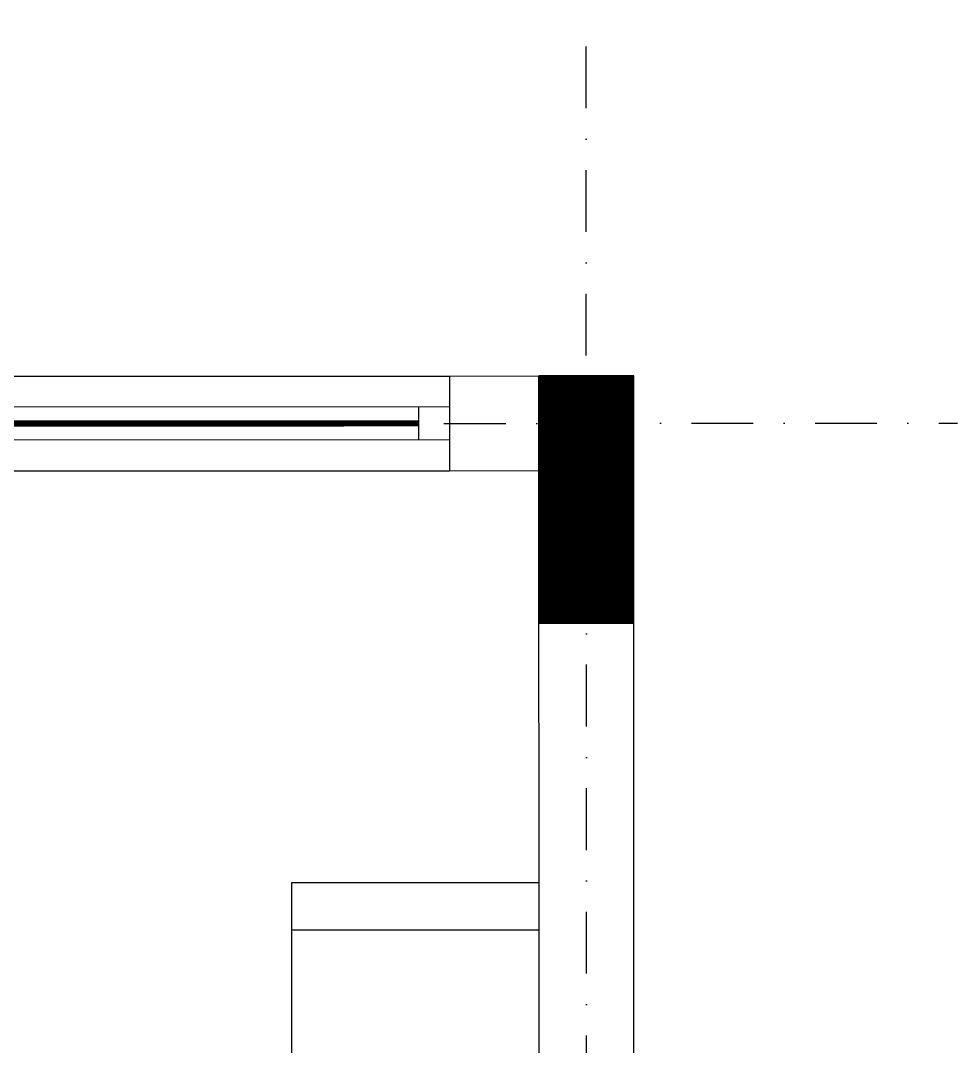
# Model space of a CAD drawing. Extents: x -437689 to -407696, y -55787 to -37037.
# Drawn here: x -423787 to -422650, y -48045 to -46800 of the extents above; entities that cross this region are included whole.
import ezdxf

# ---------------------------------------------------------------- set-up
doc = ezdxf.new("R2010")
doc.units = 0
doc.header["$LTSCALE"] = 150
doc.header["$MEASUREMENT"] = 0
for name, pattern in [('CENTER', [2, 1.25, -0.25, 0.25, -0.25]), ('DASHDOT', [1, 0.5, -0.25, 0, -0.25]), ('HIDDEN', [9.525, 6.35, -3.175])]:
    doc.linetypes.add(name, pattern=pattern)
for name, color, linetype in [('COL', 2, 'CONTINUOUS'), ('GRID', 252, 'DASHDOT'), ('VENT', 8, 'HIDDEN'), ('WALL', 7, 'CONTINUOUS'), ('WIN-1', 56, 'CONTINUOUS')]:
    doc.layers.add(name, color=color, linetype=linetype)

msp = doc.modelspace()

# ---------------------------------------------------------------- linework, layer by layer
at = {"layer": 'COL'}
msp.add_line((-423158.3, -47231.3), (-423043.3, -47231.3), dxfattribs=at)
msp.add_line((-423158.3, -47231.3), (-423043.3, -47231.3), dxfattribs=at)
at = {"layer": 'COL', "const_width": 115}
msp.add_lwpolyline([(-423100.8, -47231.3), (-423100.6, -47531.3)], dxfattribs=at)
at = {"layer": 'COL'}
msp.add_lwpolyline([(-423158.3, -47231.3), (-423158.1, -47531.3), (-423158.1, -47531.3), (-423043.1, -47531.3), (-423043.3, -47231.3)], close=True, dxfattribs=at)
at = {"layer": 'GRID'}
for p, q in [((-423099.1, -51409.3), (-423100.9, -46799.8)), ((-425525, -47290.4), (-422650.4, -47288.6))]:
    msp.add_line(p, q, dxfattribs=at)
at = {"layer": 'VENT'}
msp.add_line((-423304.4, -47268.9), (-423304.4, -47308.9), dxfattribs=at)
at = {"layer": 'VENT', "const_width": 7.5}
msp.add_lwpolyline([(-423304.4, -47288.9), (-423852, -47289.1)], dxfattribs=at)
at = {"layer": 'WALL', "color": 251, "linetype": 'CONTINUOUS'}
for p, q in [((-423889.5, -47231.6), (-423266.9, -47231.4)), ((-423889.5, -47346.6), (-423266.8, -47346.4))]:
    msp.add_line(p, q, dxfattribs=at)
at = {"layer": 'WALL', "linetype": 'CONTINUOUS'}
for p, q in [((-423266.9, -47231.4), (-423151.9, -47231.3)), ((-423266.9, -47231.4), (-423266.8, -47346.4)), ((-423151.9, -47231.3), (-423151.8, -47346.3)), ((-423266.8, -47346.4), (-423151.8, -47346.3))]:
    msp.add_line(p, q, dxfattribs=at)
at = {"layer": 'WALL'}
for p, q in [((-423157.7, -48741.3), (-423158.3, -47231.3)), ((-423158.3, -47231.3), (-423043.3, -47231.3)), ((-423042.1, -50231.3), (-423043.3, -47231.3)), ((-423043.1, -47531.3), (-423158.1, -47531.3)), ((-423043.1, -47531.3), (-423158.1, -47531.3)), ((-423458, -47846.5), (-423158, -47846.3)), ((-423457.6, -48859), (-423458, -47846.5)), ((-423458, -47904), (-423158, -47903.8))]:
    msp.add_line(p, q, dxfattribs=at)
at = {"layer": 'WALL', "linetype": 'CENTER'}
msp.add_line((-423043.1, -47531.3), (-423158.1, -47531.3), dxfattribs=at)
at = {"layer": 'WIN-1'}
for p, q in [((-423266.9, -47268.9), (-423889.5, -47269.1)), ((-423266.9, -47308.9), (-423889.5, -47309.1))]:
    msp.add_line(p, q, dxfattribs=at)

doc.saveas('drawing.dxf')
